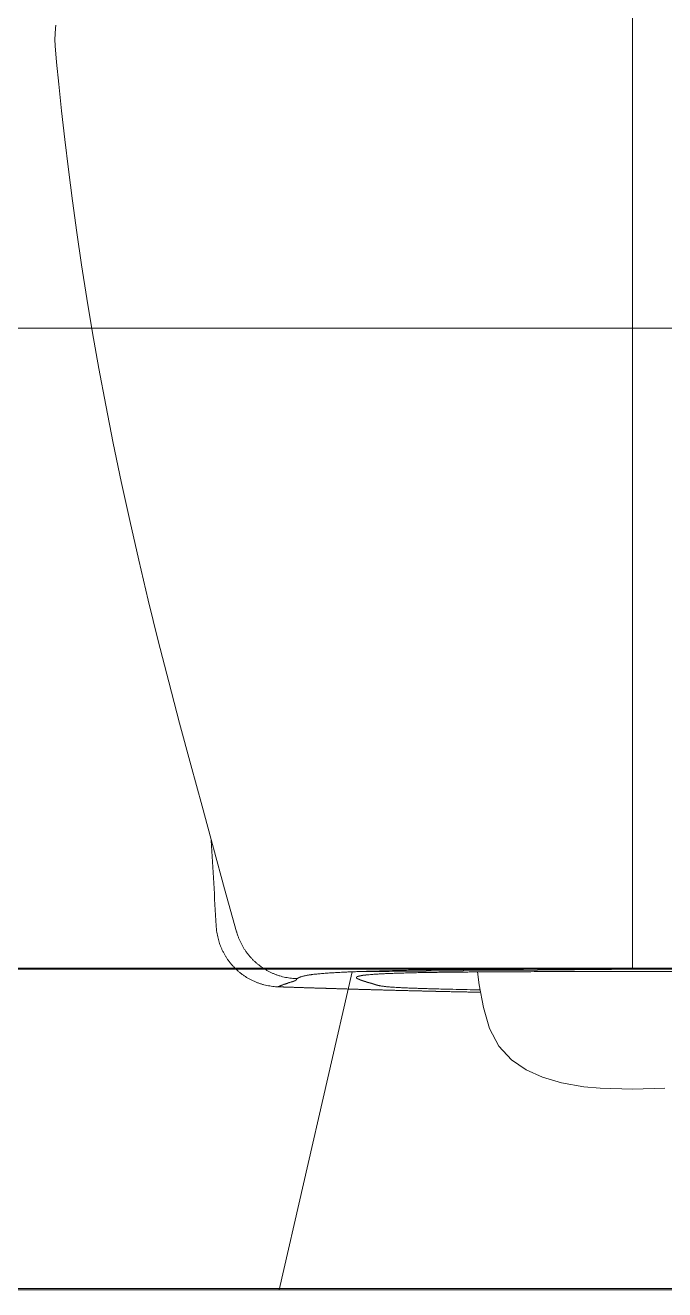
# Model space of a CAD drawing. Header units: millimetres. Extents: x -159872 to 386485, y -250577 to 158966.
# Drawn here: x -44253.4 to -44053.9, y -44985.1 to -44590.6 of the extents above; entities that cross this region are included whole.
import ezdxf

# ---------------------------------------------------------------- set-up
doc = ezdxf.new("R2010")
doc.units = ezdxf.units.MM
doc.layers.add('None', color=7, linetype='Continuous', lineweight=5)

# ---------------------------------------------------------------- blocks, each defined once
blk = doc.blocks.new('Group-152')
at = {"layer": 'None', "color": 7, "linetype": 'Continuous', "lineweight": 5, "transparency": 33554687, "flags": 128}
for points in [[(-104737.51, -8027.58), (-104537.51, -8027.58), (-104537.51, -8227.58), (-104737.51, -8227.58)], [(-104737.51, -8227.58), (-104537.51, -8227.58), (-104537.51, -8427.58), (-104737.51, -8427.58)]]:
    blk.add_lwpolyline(points, close=True, dxfattribs=at)
blk = doc.blocks.new('Group-154')
at = {"layer": 'None', "color": 7, "linetype": 'Continuous', "lineweight": 5, "transparency": 33554687, "flags": 128}
for points in [[(-104937.51, -8027.58), (-104737.51, -8027.58), (-104737.51, -8227.58), (-104937.51, -8227.58)], [(-104937.51, -8227.58), (-104737.51, -8227.58), (-104737.51, -8427.58), (-104937.51, -8427.58)]]:
    blk.add_lwpolyline(points, close=True, dxfattribs=at)
at = {"layer": 'None', "color": 7, "transparency": 33554687}
blk.add_blockref('Group-152', (0, 0), dxfattribs=at)
blk = doc.blocks.new('Group-156')
at = {"layer": 'None', "color": 7, "lineweight": 13, "transparency": 33554687}
for p, q in [((-104860.99, -8415.96), (-104864.73, -8402.5)), ((-104759.64, -8428.33), (-104757.23, -8428.33)), ((-104737.51, -8465.05), (-104747.56, -8464.74)), ((-104727.46, -8464.74), (-104737.51, -8465.05))]:
    blk.add_line(p, q, dxfattribs=at)
at = {"layer": 'None', "color": 7, "lineweight": 13, "transparency": 33554687, "flags": 128}
for points in [[(-104917.62, -8139.47), (-104917.73, -8137.55), (-104917.52, -8134), (-104917.39, -8133.09)], [(-104864.73, -8402.5), (-104868.21, -8389.8), (-104871.79, -8376.72), (-104875.3, -8363.85), (-104878.77, -8350.85), (-104882.16, -8337.92), (-104885.42, -8325.11), (-104888.55, -8312.46), (-104891.52, -8299.96), (-104894.34, -8287.61), (-104897, -8275.43), (-104899.5, -8263.42), (-104901.83, -8251.64), (-104903.98, -8240.16), (-104905.94, -8229.04), (-104907.74, -8218.28), (-104909.37, -8207.85), (-104910.86, -8197.71), (-104912.23, -8187.82), (-104913.48, -8178.12), (-104914.6, -8168.72), (-104915.61, -8159.78), (-104916.48, -8151.44), (-104917.15, -8144.56), (-104917.62, -8139.47)], [(-104747.56, -8464.74), (-104752.69, -8464.28), (-104759.66, -8463.05), (-104765.57, -8461.27), (-104770.65, -8458.93), (-104775.22, -8455.84), (-104779.16, -8451.63), (-104782.08, -8446.03), (-104784, -8439.49), (-104785.32, -8432.49), (-104785.88, -8428.43)]]:
    blk.add_lwpolyline(points, dxfattribs=at)
for points in [[(-104868.91, -8387.28), (-104868.91, -8387.38, 0.000779), (-104867.36, -8414.06), (-104867.35, -8414.28)], [(-104867.35, -8414.28, 0.000738), (-104867.35, -8414.34), (-104867.34, -8414.53, 0.010189), (-104867.3, -8414.96), (-104867.28, -8415.18, 0.011583), (-104867.17, -8416.04), (-104867.16, -8416.07, 0.011557), (-104867, -8416.98, 0.011568), (-104866.8, -8417.89), (-104866.79, -8417.94, 0.011625), (-104866.58, -8418.73, 0.008887), (-104866.33, -8419.51), (-104866.33, -8419.52, 0.011922), (-104866.04, -8420.3), (-104866.02, -8420.35, 0.011886), (-104865.66, -8421.23, 0.011875), (-104865.25, -8422.09), (-104865.25, -8422.09, 0.011887), (-104864.8, -8422.93), (-104864.8, -8422.93, 0.011902), (-104864.32, -8423.74), (-104864.31, -8423.74, 0.011737), (-104863.8, -8424.53, 0.0117), (-104863.24, -8425.28, 0.011692), (-104862.65, -8426.01, 0.011707), (-104862.03, -8426.71, 0.011765), (-104861.38, -8427.38, 0.011755), (-104860.69, -8428.02, 0.011702), (-104859.98, -8428.63, 0.01168), (-104859.24, -8429.2, 0.011683), (-104858.47, -8429.74, 0.011721), (-104857.68, -8430.24), (-104857.67, -8430.24, 0.011854), (-104856.86, -8430.71), (-104856.85, -8430.71, 0.011863), (-104856.01, -8431.14), (-104856.01, -8431.14, 0.011846), (-104855.14, -8431.52, 0.011852), (-104854.26, -8431.87), (-104854.26, -8431.87, 0.011886), (-104853.36, -8432.18), (-104853.36, -8432.18, 0.011819), (-104852.46, -8432.44), (-104852.46, -8432.44, 0.011607), (-104851.55, -8432.65, 0.01156), (-104850.64, -8432.82, 0.011552), (-104849.72, -8432.95), (-104849.66, -8432.96, 0.011586), (-104848.85, -8433.04), (-104848.8, -8433.04, 0.008736), (-104848.1, -8433.08, 0.000733), (-104848.04, -8433.08)], [(-104842.11, -8430.53, -0.00074), (-104842.16, -8430.53), (-104842.35, -8430.52, -0.010206), (-104842.79, -8430.51), (-104843, -8430.49, -0.011594), (-104843.87, -8430.42), (-104843.9, -8430.42, -0.01156), (-104844.82, -8430.29, -0.011565), (-104845.74, -8430.13, -0.011611), (-104846.64, -8429.92, -0.011685), (-104847.54, -8429.67, -0.01165), (-104848.42, -8429.38, -0.011615), (-104849.29, -8429.05, -0.011603), (-104850.14, -8428.68, -0.011612), (-104850.98, -8428.27, -0.011652), (-104851.79, -8427.82, -0.011645), (-104852.58, -8427.34, -0.011592), (-104853.35, -8426.81, -0.011571), (-104854.09, -8426.26, -0.011576), (-104854.81, -8425.67, -0.01161), (-104855.5, -8425.04, -0.011661), (-104856.16, -8424.39, -0.01163), (-104856.79, -8423.7, -0.011605), (-104857.38, -8422.99, -0.011603), (-104857.94, -8422.25, -0.011623), (-104858.47, -8421.48, -0.011674), (-104858.96, -8420.69, -0.011661), (-104859.42, -8419.88, -0.011588), (-104859.83, -8419.05, -0.01156), (-104860.21, -8418.2, -0.01157), (-104860.54, -8417.33), (-104860.58, -8417.22, -0.011623), (-104860.81, -8416.56), (-104860.84, -8416.45, -0.005844), (-104860.97, -8416.01, -0.000734), (-104860.99, -8415.95)], [(-104818.92, -8428.19), (-104818.95, -8428.19, 0.000757), (-104820.95, -8428.25, 0.000911), (-104822.96, -8428.32), (-104822.98, -8428.32, 0.001085), (-104824.94, -8428.39), (-104825.2, -8428.4, 0.001294), (-104826.64, -8428.46), (-104826.89, -8428.47, 0.000733), (-104827.83, -8428.52, 0.000807), (-104828.78, -8428.56), (-104828.9, -8428.57, 0.00139), (-104830.05, -8428.63), (-104830.17, -8428.64, 0.001087), (-104831.07, -8428.69, 0.00125), (-104831.97, -8428.75), (-104832, -8428.75, 0.001572), (-104832.9, -8428.81), (-104832.95, -8428.81, 0.001671), (-104833.75, -8428.88), (-104833.78, -8428.88, 0.001803), (-104834.53, -8428.94), (-104834.55, -8428.94, 0.002001), (-104835.26, -8429.01), (-104835.28, -8429.01, 0.002466), (-104835.97, -8429.08), (-104836.01, -8429.08, 0.002701), (-104836.61, -8429.15), (-104836.64, -8429.15, 0.002653), (-104837.18, -8429.21), (-104837.2, -8429.22, 0.003161), (-104837.69, -8429.28), (-104837.73, -8429.29, 0.003082), (-104838.14, -8429.35), (-104838.16, -8429.35, 0.003045), (-104838.53, -8429.41, 0.003416), (-104838.91, -8429.47), (-104838.98, -8429.49, 0.00653), (-104839.4, -8429.57), (-104839.43, -8429.57, 0.003766), (-104839.77, -8429.64, 0.006508), (-104840.11, -8429.72), (-104840.18, -8429.74, 0.008381), (-104840.53, -8429.83), (-104840.58, -8429.85, 0.007039), (-104840.83, -8429.92), (-104840.85, -8429.93, 0.007853), (-104841.07, -8430), (-104841.09, -8430.01, 0.008212), (-104841.27, -8430.08), (-104841.28, -8430.08, 0.008635), (-104841.43, -8430.14, 0.009213), (-104841.58, -8430.21), (-104841.63, -8430.23, 0.020837), (-104841.8, -8430.32), (-104841.84, -8430.34, 0.006774), (-104841.92, -8430.39), (-104841.92, -8430.39, 0.012536), (-104841.99, -8430.44), (-104842, -8430.44, 0.017531), (-104842.05, -8430.48), (-104842.05, -8430.48, 0.023583), (-104842.1, -8430.53), (-104842.11, -8430.53)], [(-104820.14, -8429.33), (-104820.08, -8429.33, -0.003712), (-104818.46, -8429.19), (-104818.21, -8429.18, -0.003352), (-104817.1, -8429.1), (-104816.87, -8429.09, -0.001294), (-104816.22, -8429.05, -0.001158), (-104815.57, -8429.01, -0.001023), (-104814.92, -8428.98, -0.000888), (-104814.26, -8428.95, -0.000753), (-104813.61, -8428.93, -0.000621), (-104812.96, -8428.9, -0.000488), (-104812.3, -8428.88), (-104811.81, -8428.86, -0.001527), (-104810.18, -8428.81), (-104809.69, -8428.79), (-104809.67, -8428.79)], [(-104737.51, -8427.57), (-104738.66, -8427.57, 0.000315), (-104752.28, -8427.58), (-104753.84, -8427.58, 0.000354), (-104764.33, -8427.6), (-104765.6, -8427.6, 0.000384), (-104773.54, -8427.63), (-104774.02, -8427.63, 0.000325), (-104781.01, -8427.66, 0.000537), (-104787.99, -8427.71), (-104788.35, -8427.71, 0.000677), (-104795.49, -8427.78), (-104796.47, -8427.79, 0.000835), (-104801.65, -8427.85), (-104801.76, -8427.85, 0.000499), (-104806.7, -8427.92), (-104806.75, -8427.92, 0.001311), (-104811.6, -8428.01), (-104812.41, -8428.03, 0.000835), (-104815.63, -8428.1, 0.00103), (-104818.86, -8428.19), (-104818.87, -8428.19), (-104818.92, -8428.19)], [(-104809.67, -8428.79, -0.000375), (-104808.94, -8428.77), (-104808.83, -8428.77, -0.000559), (-104807.9, -8428.74), (-104807.79, -8428.74), (-104807.78, -8428.74)], [(-104807.78, -8428.74, -0.000409), (-104806.83, -8428.71), (-104806.73, -8428.71, -0.00054), (-104805.58, -8428.69), (-104805.45, -8428.68, -0.000384), (-104804.41, -8428.66), (-104804.39, -8428.66, -0.000334), (-104803.39, -8428.64), (-104803.37, -8428.64)], [(-104803.37, -8428.64), (-104803.36, -8428.64, -0.00048), (-104801.71, -8428.61), (-104801.51, -8428.61, -0.000423), (-104800.28, -8428.59), (-104800.06, -8428.58, -0.000173), (-104799.28, -8428.57), (-104799.25, -8428.57)], [(-104799.25, -8428.57, -0.000172), (-104798.42, -8428.56), (-104797.9, -8428.55, -0.000519), (-104796.04, -8428.53), (-104795.53, -8428.52), (-104795.51, -8428.52)], [(-104795.51, -8428.52), (-104795.27, -8428.52, -0.000359), (-104793.4, -8428.5), (-104793.19, -8428.49, -0.000202), (-104791.73, -8428.48), (-104791.71, -8428.48)], [(-104791.71, -8428.48), (-104791.48, -8428.48, -0.000297), (-104789.49, -8428.46), (-104789.27, -8428.46, -0.000171), (-104787.7, -8428.44), (-104787.69, -8428.44)], [(-104787.69, -8428.44), (-104787.48, -8428.44, -0.000292), (-104784.85, -8428.42), (-104784.68, -8428.42, -0.000198), (-104782.39, -8428.41), (-104782.35, -8428.41)], [(-104782.35, -8428.41), (-104782.33, -8428.41, -0.000296), (-104778.15, -8428.38), (-104778.14, -8428.38)], [(-104778.14, -8428.38), (-104778.1, -8428.38, -0.000297), (-104772.93, -8428.36), (-104772.89, -8428.36)], [(-104772.89, -8428.36, -0.000145), (-104769.8, -8428.35), (-104769.22, -8428.35, -0.000211), (-104764.95, -8428.34), (-104764.32, -8428.34, -0.000143), (-104759.71, -8428.33), (-104759.64, -8428.33)], [(-104757.23, -8428.33), (-104756.34, -8428.33, -0.000173), (-104749.16, -8428.32), (-104748.22, -8428.32, -0.000068), (-104742.91, -8428.32), (-104742.82, -8428.32, -0.00004), (-104737.68, -8428.32), (-104737.51, -8428.32)], [(-104737.51, -8427.57), (-104736.35, -8427.57, -0.000315), (-104722.74, -8427.58), (-104721.18, -8427.58, -0.000354), (-104710.69, -8427.6), (-104709.42, -8427.6, -0.000384), (-104701.48, -8427.63), (-104701, -8427.63, -0.000325), (-104694.01, -8427.66, -0.000537), (-104687.03, -8427.71), (-104686.67, -8427.71, -0.000677), (-104679.53, -8427.78), (-104678.55, -8427.79, -0.000835), (-104673.37, -8427.85), (-104673.26, -8427.85, -0.000499), (-104668.31, -8427.92), (-104668.27, -8427.92, -0.001311), (-104663.42, -8428.01), (-104662.61, -8428.03, -0.000835), (-104659.39, -8428.1, -0.00103), (-104656.16, -8428.19), (-104656.14, -8428.19), (-104656.09, -8428.19)], [(-104717.78, -8428.33), (-104718.68, -8428.33, 0.000173), (-104725.86, -8428.32), (-104726.8, -8428.32, 0.000068), (-104732.11, -8428.32), (-104732.2, -8428.32, 0.00004), (-104737.34, -8428.32), (-104737.51, -8428.32)], [(-104844, -8431.59), (-104844.02, -8431.6, 0.000248), (-104844.38, -8431.72), (-104844.4, -8431.72, 0.000571), (-104844.74, -8431.83, 0.000899), (-104845.08, -8431.94), (-104845.09, -8431.95, 0.001237), (-104845.41, -8432.05), (-104845.46, -8432.07, 0.001318), (-104845.68, -8432.14), (-104845.68, -8432.14, 0.000757), (-104845.89, -8432.21, 0.001919), (-104846.1, -8432.28), (-104846.13, -8432.3, 0.002423), (-104846.42, -8432.39, 0.002919), (-104846.69, -8432.5), (-104846.73, -8432.51, 0.003422), (-104846.94, -8432.59), (-104846.98, -8432.61, 0.002079), (-104847.11, -8432.66), (-104847.12, -8432.66, 0.001791), (-104847.22, -8432.7, 0.002053), (-104847.33, -8432.75, 0.00232), (-104847.43, -8432.79, 0.002587), (-104847.54, -8432.84, 0.002855), (-104847.64, -8432.88, 0.003124), (-104847.74, -8432.93, 0.003348), (-104847.85, -8432.98), (-104847.87, -8432.99, 0.007093), (-104848.02, -8433.06), (-104848.04, -8433.07), (-104848.04, -8433.08)], [(-104816.66, -8432.68, 0.001806), (-104816.57, -8432.7), (-104816.56, -8432.7, 0.002134), (-104816.46, -8432.72), (-104816.45, -8432.72, 0.002039), (-104816.34, -8432.74), (-104816.33, -8432.74, 0.001943), (-104816.22, -8432.76), (-104816.22, -8432.76, 0.001791), (-104816.1, -8432.79), (-104816.1, -8432.79)], [(-104816.1, -8432.79), (-104816.04, -8432.8, 0.00691), (-104815.64, -8432.86, 0.003271), (-104815.23, -8432.92), (-104815.2, -8432.92, 0.005567), (-104814.73, -8432.98), (-104814.64, -8432.99, 0.002618), (-104814.24, -8433.03, 0.002345), (-104813.84, -8433.07), (-104813.7, -8433.08, 0.00396), (-104813.02, -8433.14), (-104812.99, -8433.14, 0.001579), (-104812.25, -8433.19), (-104812.17, -8433.2, 0.002781), (-104811.27, -8433.26), (-104811.22, -8433.26, 0.00109), (-104810.21, -8433.31), (-104810.13, -8433.32, 0.001808), (-104808.98, -8433.37), (-104808.54, -8433.39, 0.001598), (-104806.85, -8433.47), (-104806.69, -8433.47, 0.000706), (-104805.34, -8433.52, 0.000705), (-104803.99, -8433.57), (-104803.94, -8433.57, 0.000562), (-104802.48, -8433.62), (-104802.38, -8433.62, 0.000605), (-104800.72, -8433.67), (-104800.12, -8433.69, 0.000909), (-104797.25, -8433.77), (-104796.63, -8433.78, 0.000728), (-104792.52, -8433.88), (-104791.87, -8433.89, 0.000617), (-104788.19, -8433.97), (-104787.65, -8433.98, 0.000289), (-104785.04, -8434.03), (-104785.03, -8434.03)]]:
    blk.add_lwpolyline(points, format="xyb", dxfattribs=at)
at = {"layer": 'None', "color": 7, "linetype": 'Continuous', "lineweight": 5, "transparency": 33554687, "flags": 128}
blk.add_lwpolyline([(-104640.03, -8428.39), (-104639.77, -8428.4), (-104640.03, -8428.4), (-104617.26, -8527.58), (-104847.71, -8527.58), (-104824.94, -8428.4), (-104825.2, -8428.4), (-104824.94, -8428.39), (-104824.94, -8428.4), (-104732.49, -8427.58), (-104640.03, -8428.4)], close=True, dxfattribs=at)
at = {"layer": 'None', "color": 7, "lineweight": 13, "transparency": 33554687}
for points, weights, knots in [([(-104820.74, -8431.47), (-104820.76, -8431.46), (-104820.79, -8431.46), (-104820.92, -8431.41), (-104821.06, -8431.37), (-104821.08, -8431.36), (-104821.1, -8431.35), (-104821.2, -8431.32), (-104821.29, -8431.29), (-104821.38, -8431.26), (-104821.48, -8431.23), (-104821.5, -8431.22), (-104821.52, -8431.22), (-104821.61, -8431.19), (-104821.7, -8431.16), (-104821.72, -8431.15), (-104821.74, -8431.14), (-104821.79, -8431.13), (-104821.84, -8431.11), (-104821.88, -8431.1), (-104821.93, -8431.08), (-104821.97, -8431.07), (-104822.02, -8431.05), (-104822.02, -8431.05), (-104822.02, -8431.05), (-104822.06, -8431.04), (-104822.11, -8431.02), (-104822.11, -8431.02), (-104822.11, -8431.02), (-104822.15, -8431.01), (-104822.2, -8430.99), (-104822.2, -8430.99), (-104822.2, -8430.99), (-104822.24, -8430.98), (-104822.29, -8430.96), (-104822.29, -8430.96), (-104822.29, -8430.96), (-104822.33, -8430.94), (-104822.37, -8430.93), (-104822.42, -8430.91), (-104822.46, -8430.89), (-104822.47, -8430.89), (-104822.47, -8430.89), (-104822.52, -8430.87), (-104822.56, -8430.85), (-104822.57, -8430.85), (-104822.57, -8430.85), (-104822.61, -8430.83), (-104822.64, -8430.82), (-104822.67, -8430.81), (-104822.71, -8430.79), (-104822.74, -8430.78), (-104822.77, -8430.76), (-104822.77, -8430.76), (-104822.77, -8430.76), (-104822.81, -8430.75), (-104822.84, -8430.73), (-104822.84, -8430.73), (-104822.84, -8430.73), (-104822.87, -8430.72), (-104822.91, -8430.7), (-104822.94, -8430.69), (-104822.98, -8430.67), (-104823.01, -8430.66), (-104823.05, -8430.64), (-104823.08, -8430.62), (-104823.12, -8430.61), (-104823.13, -8430.6), (-104823.14, -8430.6), (-104823.18, -8430.58), (-104823.22, -8430.57), (-104823.25, -8430.55), (-104823.27, -8430.54), (-104823.29, -8430.53), (-104823.3, -8430.53), (-104823.31, -8430.53), (-104823.31, -8430.52), (-104823.32, -8430.52), (-104823.33, -8430.51), (-104823.34, -8430.51), (-104823.35, -8430.5), (-104823.36, -8430.5), (-104823.38, -8430.49), (-104823.38, -8430.49), (-104823.38, -8430.49), (-104823.39, -8430.49), (-104823.4, -8430.48), (-104823.4, -8430.48), (-104823.4, -8430.48), (-104823.41, -8430.48), (-104823.42, -8430.47), (-104823.42, -8430.47), (-104823.42, -8430.47), (-104823.43, -8430.46), (-104823.44, -8430.46), (-104823.44, -8430.46), (-104823.44, -8430.46), (-104823.45, -8430.45), (-104823.46, -8430.44), (-104823.46, -8430.44), (-104823.46, -8430.44), (-104823.47, -8430.44), (-104823.47, -8430.43), (-104823.47, -8430.43), (-104823.47, -8430.43), (-104823.48, -8430.42), (-104823.49, -8430.42), (-104823.49, -8430.42), (-104823.49, -8430.42), (-104823.5, -8430.41), (-104823.51, -8430.4), (-104823.51, -8430.4), (-104823.51, -8430.4), (-104823.52, -8430.39), (-104823.52, -8430.39), (-104823.53, -8430.38), (-104823.54, -8430.37), (-104823.55, -8430.36), (-104823.55, -8430.35), (-104823.56, -8430.34), (-104823.56, -8430.33), (-104823.57, -8430.32), (-104823.57, -8430.31), (-104823.57, -8430.31), (-104823.57, -8430.31), (-104823.58, -8430.3), (-104823.58, -8430.29), (-104823.58, -8430.28), (-104823.58, -8430.28), (-104823.59, -8430.27), (-104823.59, -8430.26), (-104823.59, -8430.25), (-104823.6, -8430.23), (-104823.6, -8430.23), (-104823.6, -8430.23), (-104823.6, -8430.22), (-104823.6, -8430.21), (-104823.6, -8430.21), (-104823.6, -8430.21), (-104823.6, -8430.19), (-104823.6, -8430.18), (-104823.6, -8430.17), (-104823.6, -8430.16), (-104823.6, -8430.14), (-104823.59, -8430.13), (-104823.59, -8430.13), (-104823.59, -8430.13), (-104823.59, -8430.12), (-104823.59, -8430.1), (-104823.59, -8430.1), (-104823.59, -8430.1), (-104823.58, -8430.09), (-104823.58, -8430.08), (-104823.58, -8430.07), (-104823.57, -8430.06), (-104823.57, -8430.06), (-104823.57, -8430.06), (-104823.57, -8430.04), (-104823.56, -8430.03), (-104823.56, -8430.03), (-104823.56, -8430.03), (-104823.55, -8430.02), (-104823.54, -8430.01), (-104823.54, -8430), (-104823.53, -8429.99), (-104823.52, -8429.98), (-104823.51, -8429.97), (-104823.5, -8429.96), (-104823.49, -8429.96), (-104823.49, -8429.96), (-104823.49, -8429.96), (-104823.48, -8429.95), (-104823.47, -8429.94), (-104823.47, -8429.94), (-104823.47, -8429.94), (-104823.46, -8429.93), (-104823.45, -8429.93), (-104823.45, -8429.93), (-104823.45, -8429.93), (-104823.44, -8429.92), (-104823.43, -8429.91), (-104823.43, -8429.91), (-104823.43, -8429.91), (-104823.42, -8429.91), (-104823.41, -8429.9), (-104823.41, -8429.9), (-104823.41, -8429.9), (-104823.4, -8429.9), (-104823.38, -8429.89), (-104823.38, -8429.89), (-104823.38, -8429.89), (-104823.37, -8429.88), (-104823.36, -8429.88), (-104823.36, -8429.88), (-104823.36, -8429.88), (-104823.35, -8429.87), (-104823.33, -8429.87), (-104823.33, -8429.87), (-104823.33, -8429.87), (-104823.32, -8429.87), (-104823.31, -8429.86), (-104823.31, -8429.86), (-104823.31, -8429.86), (-104823.29, -8429.86), (-104823.28, -8429.85), (-104823.28, -8429.85), (-104823.28, -8429.85), (-104823.26, -8429.85), (-104823.25, -8429.85), (-104823.25, -8429.85), (-104823.25, -8429.85), (-104823.24, -8429.84), (-104823.22, -8429.84), (-104823.21, -8429.83), (-104823.19, -8429.83), (-104823.18, -8429.83), (-104823.17, -8429.82), (-104823.16, -8429.82), (-104823.16, -8429.82), (-104823.14, -8429.82), (-104823.12, -8429.81), (-104823.11, -8429.81), (-104823.1, -8429.81), (-104823.06, -8429.8), (-104823.02, -8429.79), (-104823.01, -8429.79), (-104823, -8429.79), (-104822.95, -8429.77), (-104822.89, -8429.76), (-104822.89, -8429.76), (-104822.89, -8429.76), (-104822.84, -8429.75), (-104822.78, -8429.73), (-104822.73, -8429.72), (-104822.67, -8429.71), (-104822.62, -8429.7), (-104822.57, -8429.68), (-104822.57, -8429.68), (-104822.57, -8429.68), (-104822.52, -8429.67), (-104822.46, -8429.66), (-104822.46, -8429.66), (-104822.46, -8429.66), (-104822.41, -8429.65), (-104822.36, -8429.64), (-104822.36, -8429.64), (-104822.36, -8429.64), (-104822.31, -8429.63), (-104822.26, -8429.61), (-104822.21, -8429.6), (-104822.15, -8429.59), (-104822.14, -8429.59), (-104822.13, -8429.59), (-104822.07, -8429.57), (-104822, -8429.56), (-104821.93, -8429.55), (-104821.86, -8429.54), (-104821.86, -8429.54), (-104821.86, -8429.54), (-104821.79, -8429.52), (-104821.72, -8429.51), (-104821.7, -8429.51), (-104821.69, -8429.51), (-104821.6, -8429.49), (-104821.5, -8429.48), (-104821.5, -8429.48), (-104821.5, -8429.48), (-104821.4, -8429.47), (-104821.31, -8429.45), (-104821.31, -8429.45), (-104821.31, -8429.45), (-104821.21, -8429.44), (-104821.11, -8429.43), (-104821.11, -8429.43), (-104821.11, -8429.43), (-104821.01, -8429.42), (-104820.91, -8429.41), (-104820.91, -8429.41), (-104820.91, -8429.41), (-104820.82, -8429.4), (-104820.72, -8429.39), (-104820.72, -8429.39), (-104820.72, -8429.39), (-104820.62, -8429.38), (-104820.52, -8429.37), (-104820.52, -8429.37), (-104820.51, -8429.37), (-104820.42, -8429.36), (-104820.33, -8429.35), (-104820.33, -8429.35), (-104820.32, -8429.35), (-104820.24, -8429.34), (-104820.15, -8429.33), (-104820.15, -8429.33), (-104820.14, -8429.33)], [1, 1, 1, 0.999997394681, 1, 1, 1, 0.999999726802, 1, 0.999999908329, 1, 1, 1, 0.999999904217, 1, 1, 1, 0.999999447014, 1, 0.999998552541, 1, 0.999997131761, 1, 1, 1, 0.999995189329, 1, 1, 1, 0.999992686106, 1, 1, 1, 0.999989564175, 1, 1, 1, 0.999985750159, 1, 0.999981278967, 1, 1, 1, 0.999958500513, 1, 1, 1, 0.999987298073, 1, 0.999991808874, 1, 0.999995340199, 1, 1, 1, 0.999997921701, 1, 1, 1, 0.999999456029, 1, 1, 1, 0.999999594263, 1, 0.999998269658, 1, 1, 1, 0.999989856983, 1, 1, 1, 0.999964656418, 1, 1, 1, 0.999975360337, 1, 0.999961978017, 1, 0.99994260443, 1, 1, 1, 0.999917730749, 1, 1, 1, 0.999886268901, 1, 1, 1, 0.999846943116, 1, 1, 1, 0.999798373857, 1, 1, 1, 0.999738576935, 1, 1, 1, 0.999668642456, 1, 1, 1, 0.999585529229, 1, 1, 1, 0.999491200333, 1, 0.999388977826, 1, 0.999284185634, 1, 0.999185049877, 1, 0.99909396646, 1, 1, 1, 0.997897615468, 1, 1, 1, 0.999037458954, 1, 0.999170912103, 1, 1, 1, 0.999258513797, 1, 1, 1, 0.999309394105, 1, 0.999327345853, 1, 0.999314992531, 1, 1, 1, 0.999270332955, 1, 1, 1, 0.999188753845, 1, 0.999053282249, 1, 1, 1, 0.998369762462, 1, 1, 1, 0.998865246808, 1, 0.998960951009, 1, 0.999084847445, 1, 0.999221268062, 1, 1, 1, 0.999356321613, 1, 1, 1, 0.999480599032, 1, 1, 1, 0.999589192531, 1, 1, 1, 0.999680650393, 1, 1, 1, 0.999755692621, 1, 1, 1, 0.99981614041, 1, 1, 1, 0.999864190534, 1, 1, 1, 0.999901995889, 1, 1, 1, 0.999931460395, 1, 1, 1, 0.999954166606, 1, 1, 1, 0.999971361615, 1, 0.999984005419, 1, 0.999991157614, 1, 1, 1, 0.999998433464, 1, 1, 1, 0.999998257555, 1, 1, 1, 0.999999266235, 1, 1, 1, 0.999999894263, 1, 1, 1, 0.999999273121, 1, 1, 1, 0.999997804075, 1, 1, 1, 0.999995528928, 1, 1, 1, 0.999992558124, 1, 0.999989069224, 1, 1, 1, 0.999954493685, 1, 0.999988610172, 1, 1, 1, 0.999963582231, 1, 1, 1, 0.999972408695, 1, 1, 1, 0.999979408458, 1, 1, 1, 0.999985047879, 1, 1, 1, 0.999989561351, 1, 1, 1, 0.999993130099, 1, 1, 1, 0.999995872617, 1, 1, 1, 0.999997916043, 1, 1, 1, 0.99999939476, 1, 1, 1], [0, 0, 0, 0.004353, 0.004353, 0.028419, 0.028419, 0.03225, 0.03225, 0.048653, 0.048653, 0.065056, 0.065056, 0.068929, 0.068929, 0.084651, 0.084651, 0.088515, 0.088515, 0.096511, 0.096511, 0.104505, 0.104505, 0.112486, 0.112486, 0.112497, 0.112497, 0.120457, 0.120457, 0.120472, 0.120472, 0.128402, 0.128402, 0.128421, 0.128421, 0.136313, 0.136313, 0.136337, 0.136337, 0.144182, 0.144182, 0.152027, 0.152027, 0.152979, 0.152979, 0.161005, 0.161005, 0.161971, 0.161971, 0.168064, 0.168064, 0.174158, 0.174158, 0.180252, 0.180252, 0.180264, 0.180264, 0.186381, 0.186381, 0.186404, 0.186404, 0.192566, 0.192566, 0.198817, 0.198817, 0.205241, 0.205241, 0.211665, 0.211665, 0.214021, 0.214021, 0.220731, 0.220731, 0.227441, 0.227441, 0.23415, 0.23415, 0.235278, 0.235278, 0.239733, 0.239733, 0.244162, 0.244162, 0.248555, 0.248555, 0.248577, 0.248577, 0.252925, 0.252925, 0.252951, 0.252951, 0.257249, 0.257249, 0.257277, 0.257277, 0.261519, 0.261519, 0.261548, 0.261548, 0.265732, 0.265732, 0.265762, 0.265762, 0.269886, 0.269886, 0.269914, 0.269914, 0.273981, 0.273981, 0.274007, 0.274007, 0.278022, 0.278022, 0.278043, 0.278043, 0.282016, 0.282016, 0.285961, 0.285961, 0.289894, 0.289894, 0.293828, 0.293828, 0.297773, 0.297773, 0.298297, 0.298297, 0.303284, 0.303284, 0.303779, 0.303779, 0.308361, 0.308361, 0.312943, 0.312943, 0.312978, 0.312978, 0.31763, 0.31763, 0.317654, 0.317654, 0.322354, 0.322354, 0.327074, 0.327074, 0.331763, 0.331763, 0.331791, 0.331791, 0.336423, 0.336423, 0.336463, 0.336463, 0.341016, 0.341016, 0.345568, 0.345568, 0.345767, 0.345767, 0.350711, 0.350711, 0.350943, 0.350943, 0.355424, 0.355424, 0.359886, 0.359886, 0.364349, 0.364349, 0.368826, 0.368826, 0.368845, 0.368845, 0.373362, 0.373362, 0.373392, 0.373392, 0.37797, 0.37797, 0.378006, 0.378006, 0.382658, 0.382658, 0.382699, 0.382699, 0.387433, 0.387433, 0.387476, 0.387476, 0.392296, 0.392296, 0.392339, 0.392339, 0.397244, 0.397244, 0.397285, 0.397285, 0.402272, 0.402272, 0.40231, 0.40231, 0.407372, 0.407372, 0.407404, 0.407404, 0.412532, 0.412532, 0.412559, 0.412559, 0.417741, 0.417741, 0.417762, 0.417762, 0.422986, 0.422986, 0.428238, 0.428238, 0.433503, 0.433503, 0.434484, 0.434484, 0.44171, 0.44171, 0.445638, 0.445638, 0.460722, 0.460722, 0.463807, 0.463807, 0.484607, 0.484607, 0.484859, 0.484859, 0.505156, 0.505156, 0.525622, 0.525622, 0.545584, 0.545584, 0.545707, 0.545707, 0.565422, 0.565422, 0.565501, 0.565501, 0.585059, 0.585059, 0.585093, 0.585093, 0.604585, 0.604585, 0.624077, 0.624077, 0.628078, 0.628078, 0.653726, 0.653726, 0.679375, 0.679375, 0.679857, 0.679857, 0.706468, 0.706468, 0.711047, 0.711047, 0.746817, 0.746817, 0.74698, 0.74698, 0.783077, 0.783077, 0.783202, 0.783202, 0.819551, 0.819551, 0.819638, 0.819638, 0.85616, 0.85616, 0.856207, 0.856207, 0.89283, 0.89283, 0.892865, 0.892865, 0.929424, 0.929424, 0.930632, 0.930632, 0.964775, 0.964775, 0.965956, 0.965956, 0.997737, 0.997737, 1, 1, 1]), ([(-104848.04, -8433.08), (-104845.88, -8433.15), (-104843.72, -8433.22), (-104839.9, -8433.35), (-104836.08, -8433.46), (-104834.42, -8433.51), (-104832.77, -8433.56), (-104828.69, -8433.69), (-104824.62, -8433.81), (-104820.55, -8433.93), (-104816.47, -8434.04), (-104812.4, -8434.15), (-104808.32, -8434.25), (-104804.25, -8434.36), (-104800.18, -8434.45), (-104799.41, -8434.47), (-104798.65, -8434.49), (-104793.05, -8434.62), (-104787.44, -8434.72), (-104786.68, -8434.74), (-104785.92, -8434.75), (-104785.41, -8434.76), (-104784.9, -8434.77)], [1, 1, 1, 0.999999423446, 1, 1, 1, 0.999999711166, 1, 0.999999634706, 1, 0.999999540014, 1, 0.999999451006, 1, 1, 1, 0.999997760712, 1, 1, 1, 0.99999998361, 1], [0, 0, 0, 0.068548, 0.068548, 0.189516, 0.189516, 0.241935, 0.241935, 0.370968, 0.370968, 0.500001, 0.500001, 0.629034, 0.629034, 0.758066, 0.758066, 0.782259, 0.782259, 0.959678, 0.959678, 0.983871, 0.983871, 1, 1, 1]), ([(-104842.11, -8430.53), (-104842.12, -8430.54), (-104842.13, -8430.55), (-104842.13, -8430.55), (-104842.13, -8430.55), (-104842.14, -8430.57), (-104842.15, -8430.58), (-104842.15, -8430.58), (-104842.15, -8430.58), (-104842.17, -8430.6), (-104842.18, -8430.61), (-104842.19, -8430.63), (-104842.21, -8430.64), (-104842.22, -8430.66), (-104842.23, -8430.68), (-104842.23, -8430.68), (-104842.23, -8430.68), (-104842.25, -8430.69), (-104842.26, -8430.71), (-104842.27, -8430.72), (-104842.28, -8430.73), (-104842.28, -8430.74), (-104842.3, -8430.76), (-104842.3, -8430.77), (-104842.31, -8430.78), (-104842.32, -8430.78), (-104842.32, -8430.79), (-104842.33, -8430.8), (-104842.34, -8430.81), (-104842.34, -8430.82), (-104842.35, -8430.82), (-104842.35, -8430.83), (-104842.36, -8430.84), (-104842.37, -8430.85), (-104842.37, -8430.86), (-104842.38, -8430.86), (-104842.39, -8430.87), (-104842.39, -8430.88), (-104842.4, -8430.89), (-104842.41, -8430.9), (-104842.42, -8430.91), (-104842.43, -8430.92), (-104842.44, -8430.93), (-104842.45, -8430.94), (-104842.45, -8430.94), (-104842.45, -8430.94), (-104842.46, -8430.95), (-104842.47, -8430.96), (-104842.47, -8430.96), (-104842.47, -8430.96), (-104842.48, -8430.97), (-104842.5, -8430.98), (-104842.5, -8430.98), (-104842.5, -8430.98), (-104842.51, -8430.99), (-104842.52, -8431), (-104842.54, -8431.01), (-104842.55, -8431.02), (-104842.56, -8431.03), (-104842.58, -8431.04), (-104842.58, -8431.04), (-104842.58, -8431.04), (-104842.59, -8431.05), (-104842.61, -8431.06), (-104842.62, -8431.07), (-104842.63, -8431.08), (-104842.64, -8431.08), (-104842.64, -8431.08), (-104842.65, -8431.09), (-104842.67, -8431.1), (-104842.67, -8431.1), (-104842.67, -8431.1), (-104842.69, -8431.11), (-104842.71, -8431.13), (-104842.73, -8431.14), (-104842.75, -8431.15), (-104842.78, -8431.16), (-104842.8, -8431.17), (-104842.82, -8431.18), (-104842.84, -8431.19), (-104842.86, -8431.2), (-104842.88, -8431.21), (-104842.88, -8431.21), (-104842.88, -8431.21), (-104842.91, -8431.22), (-104842.93, -8431.23), (-104842.93, -8431.23), (-104842.93, -8431.23), (-104842.96, -8431.24), (-104842.99, -8431.25), (-104843.02, -8431.26), (-104843.04, -8431.27), (-104843.07, -8431.28), (-104843.1, -8431.29), (-104843.13, -8431.3), (-104843.15, -8431.31), (-104843.18, -8431.32), (-104843.21, -8431.33), (-104843.21, -8431.34), (-104843.22, -8431.34), (-104843.26, -8431.35), (-104843.3, -8431.36), (-104843.3, -8431.37), (-104843.31, -8431.37), (-104843.34, -8431.38), (-104843.37, -8431.39), (-104843.4, -8431.4), (-104843.43, -8431.41), (-104843.44, -8431.41), (-104843.45, -8431.42), (-104843.5, -8431.43), (-104843.54, -8431.45), (-104843.59, -8431.46), (-104843.64, -8431.48), (-104843.69, -8431.49), (-104843.74, -8431.51), (-104843.74, -8431.51), (-104843.75, -8431.51), (-104843.82, -8431.54), (-104843.88, -8431.56), (-104843.94, -8431.57), (-104844, -8431.59)], [1, 0.999901972817, 1, 1, 1, 0.999843190193, 1, 1, 1, 0.999892699187, 1, 0.99993239619, 1, 0.999962576461, 1, 1, 1, 0.999984266077, 1, 0.999997644369, 1, 1, 1, 1, 0.999996518606, 1, 0.999991924221, 1, 0.999986634089, 1, 1, 1, 0.999863544392, 1, 1, 1, 0.999948285292, 1, 0.999938483646, 1, 0.999926481683, 1, 0.999912943927, 1, 1, 1, 0.999876694631, 1, 1, 1, 0.999840492945, 1, 1, 1, 0.999858649481, 1, 0.99987482133, 1, 0.999889627692, 1, 1, 1, 0.999903228168, 1, 0.999929358766, 1, 1, 1, 0.999869034621, 1, 1, 1, 0.999894955426, 1, 0.999917871172, 1, 0.999937987216, 1, 0.999954982101, 1, 0.999969826129, 1, 1, 1, 0.999965551321, 1, 1, 1, 0.999972441691, 1, 0.999979021638, 1, 0.9999847381, 1, 0.999989538876, 1, 0.99999342617, 1, 1, 1, 0.999988159414, 1, 1, 1, 0.999996509065, 1, 0.999997248792, 1, 1, 1, 0.999994687318, 1, 0.999999469474, 1, 0.999998937252, 1, 1, 1, 0.999999749467, 1, 1, 1], [0, 0, 0, 0.006853, 0.006853, 0.007281, 0.007281, 0.01499, 0.01499, 0.015706, 0.015706, 0.024849, 0.024849, 0.034, 0.034, 0.043156, 0.043156, 0.043775, 0.043775, 0.051694, 0.051694, 0.059612, 0.059612, 0.061063, 0.071882, 0.071882, 0.0827, 0.0827, 0.093518, 0.093518, 0.104335, 0.104335, 0.107784, 0.107784, 0.125496, 0.125496, 0.128943, 0.128943, 0.141786, 0.141786, 0.154628, 0.154628, 0.167468, 0.167468, 0.180306, 0.180306, 0.180633, 0.180633, 0.194127, 0.194127, 0.195084, 0.195084, 0.21049, 0.21049, 0.211121, 0.211121, 0.227793, 0.227793, 0.244473, 0.244473, 0.261159, 0.261159, 0.261548, 0.261548, 0.277458, 0.277458, 0.293369, 0.293369, 0.294795, 0.294795, 0.313555, 0.313555, 0.315367, 0.315367, 0.337749, 0.337749, 0.360131, 0.360131, 0.382518, 0.382518, 0.404908, 0.404908, 0.4273, 0.4273, 0.428758, 0.428758, 0.454065, 0.454065, 0.455567, 0.455567, 0.48388, 0.48388, 0.512278, 0.512278, 0.540674, 0.540674, 0.569071, 0.569071, 0.597467, 0.597467, 0.602898, 0.602898, 0.642155, 0.642155, 0.647585, 0.647585, 0.680069, 0.680069, 0.712553, 0.712553, 0.720674, 0.720674, 0.769402, 0.769402, 0.818146, 0.818146, 0.866903, 0.866903, 0.875036, 0.875036, 0.940058, 0.940058, 1, 1, 1]), ([(-104820.74, -8431.47), (-104820.73, -8431.47), (-104820.7, -8431.49), (-104820.67, -8431.5), (-104820.63, -8431.51), (-104820.62, -8431.52), (-104820.61, -8431.52), (-104820.55, -8431.54), (-104820.5, -8431.56), (-104820.44, -8431.58), (-104820.38, -8431.6), (-104820.32, -8431.62), (-104820.27, -8431.63), (-104820.21, -8431.65), (-104820.15, -8431.67), (-104820.09, -8431.69), (-104820.03, -8431.7), (-104819.97, -8431.72), (-104819.92, -8431.73), (-104819.86, -8431.75), (-104819.8, -8431.77), (-104819.74, -8431.78), (-104819.68, -8431.8), (-104819.62, -8431.81), (-104819.56, -8431.83), (-104819.51, -8431.84), (-104819.45, -8431.86), (-104819.39, -8431.87), (-104819.33, -8431.89), (-104819.27, -8431.91), (-104819.21, -8431.92), (-104819.15, -8431.94), (-104819.09, -8431.95), (-104819.04, -8431.97), (-104818.98, -8431.98), (-104818.92, -8432), (-104818.86, -8432.02), (-104818.8, -8432.03), (-104818.74, -8432.05), (-104818.69, -8432.07), (-104818.63, -8432.09), (-104818.63, -8432.09), (-104818.62, -8432.09), (-104818.57, -8432.11), (-104818.52, -8432.12), (-104818.51, -8432.13), (-104818.5, -8432.13), (-104818.47, -8432.14), (-104818.43, -8432.15), (-104818.43, -8432.15), (-104818.43, -8432.15), (-104818.4, -8432.17), (-104818.36, -8432.18), (-104818.33, -8432.19), (-104818.3, -8432.2), (-104818.24, -8432.22), (-104818.19, -8432.24), (-104818.16, -8432.25), (-104818.12, -8432.26), (-104818.09, -8432.28), (-104818.06, -8432.29), (-104818.05, -8432.29), (-104818.05, -8432.29), (-104818.01, -8432.3), (-104817.97, -8432.32), (-104817.96, -8432.32), (-104817.94, -8432.33), (-104817.87, -8432.35), (-104817.8, -8432.37), (-104817.74, -8432.39), (-104817.67, -8432.41), (-104817.66, -8432.42), (-104817.65, -8432.42), (-104817.56, -8432.45), (-104817.47, -8432.47), (-104817.45, -8432.48), (-104817.43, -8432.48), (-104817.34, -8432.51), (-104817.24, -8432.54), (-104817.15, -8432.56), (-104817.06, -8432.58), (-104817.06, -8432.58), (-104817.06, -8432.58), (-104816.96, -8432.61), (-104816.86, -8432.63), (-104816.86, -8432.63), (-104816.86, -8432.63), (-104816.76, -8432.65), (-104816.67, -8432.67), (-104816.67, -8432.68), (-104816.66, -8432.68)], [1, 1, 1, 0.999950021033, 1, 1, 1, 0.999959514352, 1, 0.999967814661, 1, 0.999975226398, 1, 0.99998168947, 1, 0.999987173489, 1, 0.999991677556, 1, 0.999995204918, 1, 0.999997761694, 1, 0.999999261317, 1, 1, 1, 0.999999725454, 1, 0.999998382253, 1, 0.999996139578, 1, 0.99999293034, 1, 0.999988748779, 1, 0.99998359107, 1, 0.999977457196, 1, 1, 1, 0.99996955349, 1, 1, 1, 0.999977696988, 1, 1, 1, 0.999997314401, 1, 0.999996197009, 1, 1, 1, 0.999997361425, 1, 0.999997637683, 1, 1, 1, 0.999977906787, 1, 1, 1, 0.999959055063, 1, 0.999992793158, 1, 1, 1, 0.99995006264, 1, 1, 1, 0.999968869819, 1, 0.999965828032, 1, 1, 1, 0.999962697608, 1, 1, 1, 0.999971966662, 1, 1, 1], [0, 0, 0, 0.015936, 0.015936, 0.031871, 0.031871, 0.038068, 0.038068, 0.066392, 0.066392, 0.094714, 0.094714, 0.12304, 0.12304, 0.151377, 0.151377, 0.179725, 0.179725, 0.208086, 0.208086, 0.23646, 0.23646, 0.264843, 0.264843, 0.293231, 0.293231, 0.321628, 0.321628, 0.350021, 0.350021, 0.378411, 0.378411, 0.406794, 0.406794, 0.435168, 0.435168, 0.463532, 0.463532, 0.491885, 0.491885, 0.520229, 0.520229, 0.521431, 0.521431, 0.547368, 0.547368, 0.551735, 0.551735, 0.568938, 0.568938, 0.569386, 0.569386, 0.585694, 0.585694, 0.602003, 0.602003, 0.629188, 0.629188, 0.645499, 0.645499, 0.66181, 0.66181, 0.663159, 0.663159, 0.682167, 0.682167, 0.69166, 0.69166, 0.724217, 0.724217, 0.756774, 0.756774, 0.761968, 0.761968, 0.80491, 0.80491, 0.81581, 0.81581, 0.860462, 0.860462, 0.905113, 0.905113, 0.905992, 0.905992, 0.952399, 0.952399, 0.953566, 0.953566, 0.999238, 0.999238, 1, 1, 1])]:
    blk.add_rational_spline(points, weights, degree=2, knots=knots, dxfattribs=at)
blk = doc.blocks.new('Group-157')
at = {"layer": 'None', "color": 7, "linetype": 'Continuous', "lineweight": 13, "transparency": 33554687, "flags": 128}
blk.add_lwpolyline([(-105202.07, -8427.25), (-104246.41, -8427.25), (-104246.41, -8527.25), (-105202.07, -8527.25)], close=True, dxfattribs=at)
at = {"layer": 'None', "color": 7, "transparency": 33554687}
for name in ['Group-154', 'Group-156']:
    blk.add_blockref(name, (0, 0), dxfattribs=at)

msp = doc.modelspace()

# ---------------------------------------------------------------- linework, layer by layer
at = {"layer": 'None', "color": 7, "linetype": 'Continuous', "lineweight": 13, "transparency": 33554687, "flags": 128}
msp.add_lwpolyline([(-44528.55807, -44885.09183), (-43599.66026, -44885.09183), (-43599.66026, -44985.09183), (-44528.55807, -44985.09183)], close=True, dxfattribs=at)

# ---------------------------------------------------------------- block references
at = {"layer": 'None', "color": 7, "transparency": 33554687}
msp.add_blockref('Group-157', (60673.51323, -36457.51522), dxfattribs=at)

doc.saveas('drawing.dxf')
